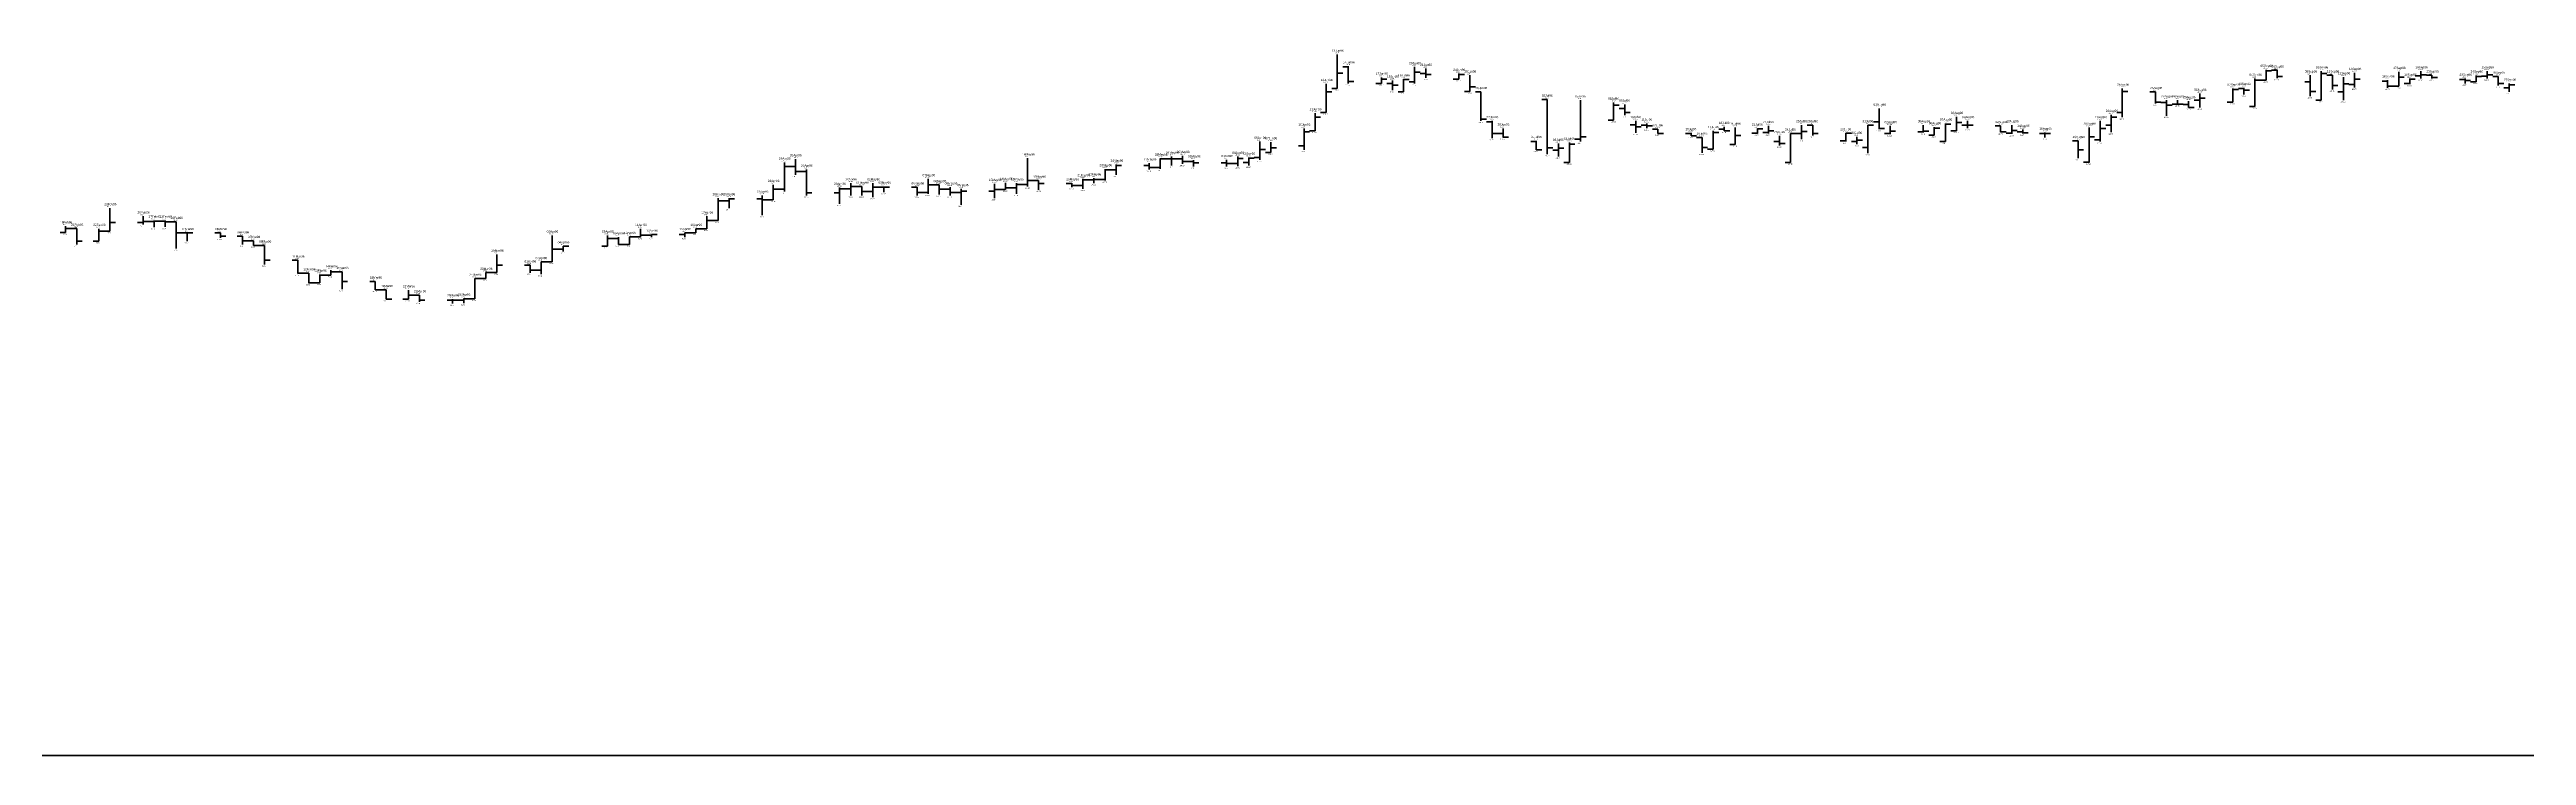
# Model space of a CAD drawing. Header units: inches. Extents: x 0 to 30000, y -20 to 2443.
# Drawn here: x 7939.5 to 8163.6, y 0 to 63.8 of the extents above; entities that cross this region are included whole.
import ezdxf

# ---------------------------------------------------------------- set-up
doc = ezdxf.new("R2010")
doc.units = ezdxf.units.IN
doc.header["$MEASUREMENT"] = 0
for name, color, linetype in [('axis', 7, 'Continuous'), ('DATE', 7, 'Continuous'), ('Graph', 7, 'Continuous'), ('Rate', 7, 'Continuous')]:
    doc.layers.add(name, color=color, linetype=linetype)
doc.styles.get("Standard").update_dxf_attribs({"font": 'arial.ttf'})

msp = doc.modelspace()

# ---------------------------------------------------------------- linework, layer by layer
at = {"layer": 'axis', "color": 7, "lineweight": 35}
msp.add_line((0, 0), (30000, 0), dxfattribs=at)
at = {"layer": 'Graph', "color": 3, "lineweight": 35}
for p, q in [((8056, 63.375), (8056, 60.3)), ((8055, 60.73), (8055, 58.125)), ((8056, 61.69), (8056.5, 61.69)), ((8060, 60.76), (8059.5, 60.76)), ((8060, 61.31), (8060, 60.76)), ((8060, 61.145), (8060.5, 61.145)), ((8062, 61.145), (8062, 60)), ((8062, 61.13), (8062.5, 61.13)), ((8063, 60.9), (8062.5, 60.9)), ((8063, 62.25), (8063, 60.75)), ((8063, 61.77), (8063.5, 61.77)), ((8067, 61.145), (8066.5, 61.145)), ((8067, 61.65), (8067, 61.145)), ((8067, 61.58), (8067.5, 61.58)), ((8068, 61.5), (8068, 60.04)), ((8139, 61.2), (8139, 58.67)), ((8139, 61.06), (8139.5, 61.06)), ((8140, 61.055), (8139.5, 61.055)), ((8140, 62.005), (8140, 61.045)), ((8140, 61.905), (8140.5, 61.905)), ((8145, 61.875), (8145, 59.25)), ((8145, 61.655), (8145.5, 61.655)), ((8147, 61.34), (8147, 59.26)), ((8147, 60.74), (8147.5, 60.74)), ((8148, 60.675), (8147.5, 60.675)), ((8148, 61.725), (8148, 60.385)), ((8148, 61.15), (8148.5, 61.15)), ((8152, 60.525), (8151.5, 60.525)), ((8152, 61.82), (8152, 60.525)), ((8152, 61.34), (8152.5, 61.34)), ((8153, 60.75), (8152.5, 60.75)), ((8153, 61.2), (8153, 60.695)), ((8153, 61.145), (8153.5, 61.145)), ((8154, 61.46), (8153.5, 61.46)), ((8154, 61.875), (8154, 61.205)), ((8154, 61.555), (8154.5, 61.555)), ((8159, 60.905), (8158.5, 60.905)), ((8159, 61.49), (8159, 60.905)), ((8159, 61.39), (8159.5, 61.39)), ((8160, 61.425), (8159.5, 61.425)), ((8160, 61.875), (8160, 61.22)), ((8160, 61.54), (8160.5, 61.54)), ((8162, 60.75), (8162, 60)), ((8162, 60.635), (8162.5, 60.635)), ((8055, 60.005), (8055.5, 60.005)), ((8056, 60.3), (8055.5, 60.3)), ((8062, 60), (8061.5, 60)), ((8068, 60.04), (8067.5, 60.04)), ((8068, 60.46), (8068.5, 60.46)), ((8078, 59.25), (8078, 55.5)), ((8081, 59.045), (8081, 57.455)), ((8081, 58.81), (8081.5, 58.81)), ((8127, 60.3), (8127, 57.7)), ((8127, 60.02), (8127.5, 60.02)), ((8132, 58.875), (8131.5, 58.875)), ((8132, 59.25), (8132, 58.875)), ((8132, 58.88), (8132.5, 58.88)), ((8134, 59.245), (8133.5, 59.245)), ((8134, 59.84), (8134, 58.575)), ((8134, 59.425), (8134.5, 59.425)), ((8137, 59.065), (8136.5, 59.065)), ((8137, 60.3), (8137, 59.065)), ((8137, 60.225), (8137.5, 60.225)), ((8139, 58.67), (8138.5, 58.67)), ((8145, 59.25), (8144.5, 59.25)), ((8147, 60), (8146.5, 60)), ((8162, 60.375), (8161.5, 60.375)), ((8053, 56.7), (8053, 54.755)), ((8053, 56.4), (8053.5, 56.4)), ((8054, 56.48), (8053.5, 56.48)), ((8054, 58.085), (8054, 56.48)), ((8054, 57.725), (8054.5, 57.725)), ((8055, 58.125), (8054.5, 58.125)), ((8081, 57.455), (8080.5, 57.455)), ((8090, 56.475), (8090, 54.83)), ((8090, 56.325), (8090.5, 56.325)), ((8092, 56.775), (8092, 55.24)), ((8092, 56.06), (8092.5, 56.06)), ((8094, 56.255), (8093.5, 56.255)), ((8094, 56.7), (8094, 56.25)), ((8094, 56.66), (8094.5, 56.66)), ((8095, 56.325), (8094.5, 56.325)), ((8095, 56.925), (8095, 56.25)), ((8095, 56.475), (8095.5, 56.475)), ((8097, 56.25), (8097, 53.625)), ((8097, 56.25), (8097.5, 56.25)), ((8098, 56.25), (8097.5, 56.25)), ((8098, 57), (8098, 55.725)), ((8098, 56.405), (8098.5, 56.405)), ((8102, 56.275), (8102, 55.5)), ((8102, 56.255), (8102.5, 56.255)), ((8104, 57), (8104, 54.455)), ((8104, 57), (8104.5, 57)), ((8106, 56.25), (8105.5, 56.25)), ((8106, 56.92), (8106, 56.19)), ((8106, 56.44), (8106.5, 56.44)), ((8109, 56.4), (8108.5, 56.4)), ((8109, 57), (8109, 56.325)), ((8109, 56.45), (8109.5, 56.45)), ((8110, 56.1), (8109.5, 56.1)), ((8110, 56.82), (8110, 56.1)), ((8110, 56.705), (8110.5, 56.705)), ((8111, 57.15), (8111, 55.5)), ((8111, 57.07), (8111.5, 57.07)), ((8112, 56.48), (8111.5, 56.48)), ((8112, 57.75), (8112, 56.48)), ((8112, 57.23), (8112.5, 57.23)), ((8113, 57), (8112.5, 57)), ((8113, 57.375), (8113, 56.72)), ((8113, 57.005), (8113.5, 57.005)), ((8117, 56.255), (8116.5, 56.255)), ((8117, 57), (8117, 56.195)), ((8117, 56.51), (8117.5, 56.51)), ((8124, 56.775), (8124, 53.625)), ((8125, 57.375), (8125, 55.505)), ((8125, 56.7), (8125.5, 56.7)), ((8126, 57), (8125.5, 57)), ((8126, 57.935), (8126, 56.345)), ((8126, 57.71), (8126.5, 57.71)), ((8127, 58.125), (8126.5, 58.125)), ((8028, 54), (8028, 51.455)), ((8040, 53.98), (8040, 53.05)), ((8040, 53.935), (8040.5, 53.935)), ((8041, 53.935), (8040.5, 53.935)), ((8041, 54.15), (8041, 53.35)), ((8041, 53.955), (8041.5, 53.955)), ((8047, 54.145), (8047, 53.27)), ((8047, 53.965), (8047.5, 53.965)), ((8048, 54.075), (8048, 53.33)), ((8048, 54), (8048.5, 54)), ((8049, 54.07), (8048.5, 54.07)), ((8049, 55.5), (8049, 53.855)), ((8049, 54.8), (8049.5, 54.8)), ((8050, 54.525), (8049.5, 54.525)), ((8050, 55.46), (8050, 54.525)), ((8050, 54.955), (8050.5, 54.955)), ((8053, 55.125), (8052.5, 55.125)), ((8076, 54.73), (8075.5, 54.73)), ((8076, 55.32), (8076, 54.17)), ((8076, 54.91), (8076.5, 54.91)), ((8077, 55.425), (8077, 53.625)), ((8077, 55.26), (8077.5, 55.26)), ((8078, 55.725), (8077.5, 55.725)), ((8078, 55.93), (8078.5, 55.93)), ((8090, 54.83), (8089.5, 54.83)), ((8092, 55.24), (8091.5, 55.24)), ((8102, 55.575), (8101.5, 55.575)), ((8103, 55.5), (8102.5, 55.5)), ((8103, 55.95), (8103, 55.275)), ((8103, 55.62), (8103.5, 55.62)), ((8104, 54.975), (8103.5, 54.975)), ((8111, 55.5), (8110.5, 55.5)), ((8124, 55.935), (8124.5, 55.935)), ((8125, 55.65), (8124.5, 55.65)), ((8005, 51.6), (8005, 50.245)), ((8006, 53.625), (8006, 51)), ((8006, 53.26), (8006.5, 53.26)), ((8012, 51.74), (8012, 50.63)), ((8014, 51.75), (8014, 50.475)), ((8019, 52.125), (8019, 50.775)), ((8019, 51.585), (8019.5, 51.585)), ((8025, 51.695), (8025, 50.4)), ((8026, 51.79), (8026, 51.16)), ((8027, 51.75), (8027, 50.78)), ((8027, 51.63), (8027.5, 51.63)), ((8028, 51.63), (8027.5, 51.63)), ((8028, 51.98), (8028.5, 51.98)), ((8033, 51.55), (8032.5, 51.55)), ((8033, 52.125), (8033, 51.225)), ((8033, 52.04), (8033.5, 52.04)), ((8034, 52.04), (8033.5, 52.04)), ((8034, 52.2), (8034, 51.755)), ((8034, 52.065), (8034.5, 52.065)), ((8035, 52.065), (8034.5, 52.065)), ((8035, 53.025), (8035, 51.975)), ((8035, 52.95), (8035.5, 52.95)), ((8036, 52.95), (8035.5, 52.95)), ((8036, 53.44), (8036, 52.5)), ((8036, 53.33), (8036.5, 53.33)), ((8040, 53.155), (8039.5, 53.155)), ((8047, 53.52), (8046.5, 53.52)), ((8048, 53.625), (8047.5, 53.625)), ((8077, 53.625), (8076.5, 53.625)), ((8097, 53.625), (8096.5, 53.625)), ((8124, 53.63), (8123.5, 53.63)), ((7945, 49.5), (7945, 47.405)), ((8000, 50.4), (8000, 48.37)), ((8000, 50.135), (8000.5, 50.135)), ((8001, 50.135), (8000.5, 50.135)), ((8001, 50.395), (8001, 49.5)), ((8001, 50.325), (8001.5, 50.325)), ((8005, 50.245), (8004.5, 50.245)), ((8005, 51.19), (8005.5, 51.19)), ((8006, 51.19), (8005.5, 51.19)), ((8011, 50.86), (8010.5, 50.86)), ((8011, 51.34), (8011, 49.875)), ((8011, 51.23), (8011.5, 51.23)), ((8012, 51.23), (8011.5, 51.23)), ((8012, 51.44), (8012.5, 51.44)), ((8014, 51), (8013.5, 51)), ((8014, 51.375), (8014.5, 51.375)), ((8015, 51.375), (8014.5, 51.375)), ((8015, 51.45), (8015, 50.925)), ((8015, 51.375), (8015.5, 51.375)), ((8019, 50.9), (8018.5, 50.9)), ((8022, 50.905), (8021.5, 50.905)), ((8022, 51.225), (8022, 49.8)), ((8022, 51.01), (8022.5, 51.01)), ((8025, 51.01), (8024.5, 51.01)), ((8025, 51.16), (8025.5, 51.16)), ((8026, 51.16), (8025.5, 51.16)), ((8026, 51.335), (8026.5, 51.335)), ((8027, 51.335), (8026.5, 51.335)), ((7941, 47.29), (7940.5, 47.29)), ((7941, 47.85), (7941, 47.29)), ((7941, 47.635), (7941.5, 47.635)), ((7944, 47.625), (7944, 46.515)), ((7944, 47.405), (7944.5, 47.405)), ((7945, 47.405), (7944.5, 47.405)), ((7945, 48.18), (7945.5, 48.18)), ((7948, 48.18), (7947.5, 48.18)), ((7948, 48.75), (7948, 48)), ((7948, 48.29), (7948.5, 48.29)), ((7949, 48.29), (7948.5, 48.29)), ((7949, 48.375), (7949, 47.775)), ((7949, 48.3), (7949.5, 48.3)), ((7952, 47.25), (7951.5, 47.25)), ((7952, 47.25), (7952, 46.51)), ((7952, 47.25), (7952.5, 47.25)), ((7993, 47.625), (7993, 46.875)), ((7994, 47.1), (7994, 46.855)), ((7994, 47.1), (7994.5, 47.1)), ((7997, 47.1), (7996.5, 47.1)), ((7997, 47.25), (7997, 46.875)), ((7997, 47.25), (7997.5, 47.25)), ((7998, 47.25), (7997.5, 47.25)), ((7998, 47.625), (7998, 47.25)), ((7998, 47.625), (7998.5, 47.625)), ((7999, 47.625), (7998.5, 47.625)), ((7999, 48.75), (7999, 47.625)), ((7999, 48.37), (7999.5, 48.37)), ((8000, 48.37), (7999.5, 48.37)), ((7944, 46.515), (7943.5, 46.515)), ((7980, 45.3), (7980, 43.655)), ((7985, 47.025), (7985, 44.625)), ((7985, 45.78), (7985.5, 45.78)), ((7986, 45.78), (7985.5, 45.78)), ((7986, 46.05), (7986, 45.56)), ((7986, 46.05), (7986.5, 46.05)), ((7990, 46.05), (7989.5, 46.05)), ((7990, 47.025), (7990, 46.05)), ((7990, 46.73), (7990.5, 46.73)), ((7992, 46.2), (7991.5, 46.2)), ((7992, 46.895), (7992, 46.2)), ((7992, 46.89), (7992.5, 46.89)), ((7993, 46.89), (7992.5, 46.89)), ((7993, 47.03), (7993.5, 47.03)), ((7994, 47.03), (7993.5, 47.03)), ((7964, 42.73), (7963.5, 42.73)), ((7964, 43.495), (7964, 42.73)), ((7964, 43.42), (7964.5, 43.42)), ((7965, 43.42), (7964.5, 43.42)), ((7965, 43.875), (7965, 43.42)), ((7965, 43.73), (7965.5, 43.73)), ((7978, 43.125), (7978, 41.29)), ((7978, 43.125), (7978.5, 43.125)), ((7979, 43.125), (7978.5, 43.125)), ((7979, 43.655), (7979, 43.125)), ((7979, 43.655), (7979.5, 43.655)), ((7980, 43.655), (7979.5, 43.655)), ((7980, 44.32), (7980.5, 44.32)), ((7984, 43.875), (7983.5, 43.875)), ((7984, 44.625), (7984, 43.505)), ((7984, 44.625), (7984.5, 44.625)), ((7985, 44.625), (7984.5, 44.625)), ((7972, 41.255), (7971.5, 41.255)), ((7972, 42.075), (7972, 41.255)), ((7972, 41.625), (7972.5, 41.625)), ((7976, 41.175), (7975.5, 41.175)), ((7976, 41.25), (7976, 40.875)), ((7976, 41.175), (7976.5, 41.175)), ((7977, 41.175), (7976.5, 41.175)), ((7977, 41.325), (7977, 40.91)), ((7977, 41.29), (7977.5, 41.29)), ((7978, 41.29), (7977.5, 41.29))]:
    msp.add_line(p, q, dxfattribs=at)
at = {"layer": 'Graph', "color": 1, "lineweight": 35}
for p, q in [((8057, 62.25), (8056.5, 62.25)), ((8057, 62.325), (8057, 60.75)), ((8057, 60.94), (8057.5, 60.94)), ((8061, 60.75), (8060.5, 60.75)), ((8061, 61.04), (8061, 60.15)), ((8061, 60.615), (8061.5, 60.615)), ((8064, 61.65), (8063.5, 61.65)), ((8064, 62.1), (8064, 61.275)), ((8064, 61.575), (8064.5, 61.575)), ((8141, 61.95), (8140.5, 61.95)), ((8141, 61.95), (8141, 61.24)), ((8141, 61.39), (8141.5, 61.39)), ((8144, 60.905), (8143.5, 60.905)), ((8144, 61.5), (8144, 59.625)), ((8146, 61.5), (8145.5, 61.5)), ((8146, 61.5), (8146, 60.23)), ((8146, 60.58), (8146.5, 60.58)), ((8151, 60.98), (8150.5, 60.98)), ((8151, 61.05), (8151, 60.38)), ((8151, 60.53), (8151.5, 60.53)), ((8155, 61.5), (8154.5, 61.5)), ((8155, 61.5), (8155, 61.22)), ((8155, 61.31), (8155.5, 61.31)), ((8158, 61.12), (8157.5, 61.12)), ((8158, 61.2), (8158, 60.77)), ((8158, 61.025), (8158.5, 61.025)), ((8161, 61.39), (8160.5, 61.39)), ((8161, 61.39), (8161, 60.58)), ((8161, 60.76), (8161.5, 60.76)), ((8069, 60), (8068.5, 60)), ((8069, 60), (8069, 57.375)), ((8075, 59.32), (8074.5, 59.32)), ((8075, 59.32), (8075, 54.375)), ((8082, 58.5), (8081.5, 58.5)), ((8082, 58.87), (8082, 57.9)), ((8105, 58.5), (8105, 56.625)), ((8130, 60), (8129.5, 60)), ((8130, 60), (8130, 58.955)), ((8130, 59.075), (8130.5, 59.075)), ((8131, 59.045), (8130.5, 59.045)), ((8131, 59.25), (8131, 57.845)), ((8131, 58.8), (8131.5, 58.8)), ((8133, 58.87), (8132.5, 58.87)), ((8133, 59.175), (8133, 58.585)), ((8133, 58.595), (8133.5, 58.595)), ((8138, 60.32), (8137.5, 60.32)), ((8138, 60.37), (8138, 59.755)), ((8138, 60.17), (8138.5, 60.17)), ((8144, 60.04), (8144.5, 60.04)), ((8069, 57.53), (8069.5, 57.53)), ((8070, 57.3), (8069.5, 57.3)), ((8070, 57.375), (8070, 55.805)), ((8070, 56.25), (8070.5, 56.25)), ((8071, 56.25), (8070.5, 56.25)), ((8071, 56.7), (8071, 55.875)), ((8082, 58.13), (8082.5, 58.13)), ((8083, 57.015), (8082.5, 57.015)), ((8083, 57.375), (8083, 56.29)), ((8083, 56.85), (8083.5, 56.85)), ((8084, 57.005), (8083.5, 57.005)), ((8084, 57.155), (8084, 56.705)), ((8084, 56.92), (8084.5, 56.92)), ((8085, 56.625), (8084.5, 56.625)), ((8085, 56.625), (8085, 56.25)), ((8085, 56.25), (8085.5, 56.25)), ((8088, 56.245), (8087.5, 56.245)), ((8088, 56.285), (8088, 56.025)), ((8088, 56.025), (8088.5, 56.025)), ((8091, 56.63), (8090.5, 56.63)), ((8091, 56.85), (8091, 56.48)), ((8091, 56.48), (8091.5, 56.48)), ((8096, 56.025), (8096, 55.165)), ((8099, 57), (8098.5, 57)), ((8099, 57), (8099, 56.05)), ((8099, 56.25), (8099.5, 56.25)), ((8105, 57.295), (8104.5, 57.295)), ((8105, 56.7), (8105.5, 56.7)), ((8116, 56.93), (8115.5, 56.93)), ((8116, 56.93), (8116, 56.345)), ((8116, 56.4), (8116.5, 56.4)), ((8118, 56.39), (8117.5, 56.39)), ((8118, 56.585), (8118, 56.25)), ((8118, 56.305), (8118.5, 56.305)), ((8120, 56.25), (8119.5, 56.25)), ((8120, 56.33), (8120, 55.88)), ((8120, 56.23), (8120.5, 56.23)), ((8007, 53.925), (8007, 52.5)), ((8042, 53.955), (8041.5, 53.955)), ((8042, 54.225), (8042, 53.48)), ((8043, 53.83), (8043, 53.25)), ((8046, 53.85), (8046, 53.25)), ((8071, 55.9), (8071.5, 55.9)), ((8074, 55.5), (8073.5, 55.5)), ((8074, 55.575), (8074, 54.75)), ((8074, 54.75), (8074.5, 54.75)), ((8075, 54.93), (8075.5, 54.93)), ((8089, 55.875), (8088.5, 55.875)), ((8089, 55.875), (8089, 54.49)), ((8089, 54.965), (8089.5, 54.965)), ((8096, 55.5), (8095.5, 55.5)), ((8096, 55.33), (8096.5, 55.33)), ((8123, 55.575), (8122.5, 55.575)), ((8123, 55.575), (8123, 54)), ((8123, 54.75), (8123.5, 54.75)), ((8007, 53.26), (8006.5, 53.26)), ((8007, 52.8), (8007.5, 52.8)), ((8008, 52.8), (8007.5, 52.8)), ((8008, 52.985), (8008, 50.625)), ((8020, 51.585), (8019.5, 51.585)), ((8020, 51.585), (8020, 50.725)), ((8029, 51.98), (8028.5, 51.98)), ((8029, 51.98), (8029, 51.155)), ((8029, 51.705), (8029.5, 51.705)), ((8032, 51.705), (8031.5, 51.705)), ((8032, 51.75), (8032, 51.38)), ((8032, 51.55), (8032.5, 51.55)), ((8039, 53.33), (8038.5, 53.33)), ((8039, 53.55), (8039, 52.975)), ((8039, 53.155), (8039.5, 53.155)), ((8042, 53.715), (8042.5, 53.715)), ((8043, 53.715), (8042.5, 53.715)), ((8043, 53.57), (8043.5, 53.57)), ((8046, 53.57), (8045.5, 53.57)), ((8046, 53.52), (8046.5, 53.52)), ((8004, 50.325), (8003.5, 50.325)), ((8004, 50.625), (8004, 48.845)), ((8004, 50.245), (8004.5, 50.245)), ((8008, 50.86), (8008.5, 50.86)), ((8013, 51.44), (8012.5, 51.44)), ((8013, 51.44), (8013, 50.645)), ((8013, 51), (8013.5, 51)), ((8018, 51.375), (8017.5, 51.375)), ((8018, 51.375), (8018, 50.625)), ((8018, 50.9), (8018.5, 50.9)), ((8020, 51.2), (8020.5, 51.2)), ((8021, 51.2), (8020.5, 51.2)), ((8021, 51.375), (8021, 50.63)), ((8021, 50.905), (8021.5, 50.905)), ((7942, 47.635), (7941.5, 47.635)), ((7942, 47.635), (7942, 46.2)), ((7950, 48.3), (7949.5, 48.3)), ((7950, 48.375), (7950, 47.785)), ((7950, 48.26), (7950.5, 48.26)), ((7951, 48.26), (7950.5, 48.26)), ((7951, 48.26), (7951, 45.83)), ((7951, 47.25), (7951.5, 47.25)), ((7955, 47.25), (7954.5, 47.25)), ((7955, 47.25), (7955, 46.805)), ((7942, 46.515), (7942.5, 46.515)), ((7955, 46.95), (7955.5, 46.95)), ((7957, 46.95), (7956.5, 46.95)), ((7957, 46.95), (7957, 46.205)), ((7957, 46.535), (7957.5, 46.535)), ((7958, 46.535), (7957.5, 46.535)), ((7958, 46.535), (7958, 46.125)), ((7958, 46.125), (7958.5, 46.125)), ((7959, 46.125), (7958.5, 46.125)), ((7959, 46.125), (7959, 44.405)), ((7991, 46.73), (7990.5, 46.73)), ((7991, 46.86), (7991, 46.2)), ((7991, 46.2), (7991.5, 46.2)), ((7959, 44.775), (7959.5, 44.775)), ((7962, 44.775), (7961.5, 44.775)), ((7962, 44.775), (7962, 43.575)), ((7962, 43.61), (7962.5, 43.61)), ((7963, 43.61), (7962.5, 43.61)), ((7963, 43.61), (7963, 42.715)), ((7963, 42.73), (7963.5, 42.73)), ((7966, 43.73), (7965.5, 43.73)), ((7966, 43.73), (7966, 42.155)), ((7966, 42.86), (7966.5, 42.86)), ((7969, 42.86), (7968.5, 42.86)), ((7969, 42.86), (7969, 42.095)), ((7983, 44.32), (7982.5, 44.32)), ((7983, 44.32), (7983, 43.65)), ((7983, 43.875), (7983.5, 43.875)), ((7969, 42.095), (7969.5, 42.095)), ((7970, 42.095), (7969.5, 42.095)), ((7970, 42.095), (7970, 41.255)), ((7970, 41.255), (7970.5, 41.255)), ((7973, 41.625), (7972.5, 41.625)), ((7973, 41.63), (7973, 41.025)), ((7973, 41.175), (7973.5, 41.175))]:
    msp.add_line(p, q, dxfattribs=at)

# ---------------------------------------------------------------- texts
at = {"layer": 'DATE'}
for s, p in [('13Jun96', (8055.5, 63.625)), ('14Jun96', (8056.5, 62.575)), ('12Jun96', (8054.5, 60.98)), ('17Jun96', (8059.5, 61.56)), ('18Jun96', (8060.5, 61.29)), ('19Jun96', (8061.5, 61.395)), ('20Jun96', (8062.5, 62.5)), ('21Jun96', (8063.5, 62.35)), ('24Jun96', (8066.5, 61.9)), ('25Jun96', (8067.5, 61.75)), ('23Aug96', (8126.5, 60.55)), ('02Sep96', (8136.5, 60.55)), ('03Sep96', (8137.5, 60.62)), ('04Sep96', (8138.5, 61.45)), ('05Sep96', (8139.5, 62.255)), ('06Sep96', (8140.5, 62.2)), ('09Sep96', (8143.5, 61.75)), ('10Sep96', (8144.5, 62.125)), ('11Sep96', (8145.5, 61.75)), ('12Sep96', (8146.5, 61.59)), ('13Sep96', (8147.5, 61.975)), ('16Sep96', (8150.5, 61.3)), ('17Sep96', (8151.5, 62.07)), ('18Sep96', (8152.5, 61.45)), ('19Sep96', (8153.5, 62.125)), ('20Sep96', (8154.5, 61.75)), ('23Sep96', (8157.5, 61.45)), ('24Sep96', (8158.5, 61.74)), ('25Sep96', (8159.5, 62.125)), ('26Sep96', (8160.5, 61.64)), ('27Sep96', (8161.5, 61)), ('11Jun96', (8053.5, 58.335)), ('26Jun96', (8068.5, 60.25)), ('02Jul96', (8074.5, 59.57)), ('05Jul96', (8077.5, 59.5)), ('08Jul96', (8080.5, 59.295)), ('09Jul96', (8081.5, 59.12)), ('01Aug96', (8104.5, 58.75)), ('22Aug96', (8125.5, 58.185)), ('26Aug96', (8129.5, 60.25)), ('27Aug96', (8130.5, 59.5)), ('28Aug96', (8131.5, 59.5)), ('29Aug96', (8132.5, 59.425)), ('30Aug96', (8133.5, 60.09)), ('10Jun96', (8052.5, 56.95)), ('27Jun96', (8069.5, 57.625)), ('28Jun96', (8070.5, 56.95)), ('01Jul96', (8073.5, 55.825)), ('10Jul96', (8082.5, 57.625)), ('11Jul96', (8083.5, 57.405)), ('12Jul96', (8084.5, 56.875)), ('15Jul96', (8087.5, 56.535)), ('16Jul96', (8088.5, 56.125)), ('17Jul96', (8089.5, 56.725)), ('18Jul96', (8090.5, 57.1)), ('19Jul96', (8091.5, 57.025)), ('21Jul96', (8093.5, 56.95)), ('22Jul96', (8094.5, 57.175)), ('23Jul96', (8095.5, 56.275)), ('24Jul96', (8096.5, 56.5)), ('25Jul96', (8097.5, 57.25)), ('26Jul96', (8098.5, 57.25)), ('29Jul96', (8101.5, 56.525)), ('30Jul96', (8102.5, 56.2)), ('31Jul96', (8103.5, 57.25)), ('02Aug96', (8105.5, 57.17)), ('05Aug96', (8108.5, 57.25)), ('06Aug96', (8109.5, 57.07)), ('07Aug96', (8110.5, 57.4)), ('08Aug96', (8111.5, 58)), ('09Aug96', (8112.5, 57.625)), ('12Aug96', (8115.5, 57.18)), ('13Aug96', (8116.5, 57.25)), ('14Aug96', (8117.5, 56.835)), ('16Aug96', (8119.5, 56.58)), ('19Aug96', (8122.5, 55.825)), ('20Aug96', (8123.5, 57.025)), ('21Aug96', (8124.5, 57.625)), ('24Apr96', (8005.5, 53.875)), ('25Apr96', (8006.5, 54.175)), ('16May96', (8027.5, 54.25)), ('24May96', (8035.5, 53.69)), ('27May96', (8038.5, 53.8)), ('28May96', (8039.5, 54.23)), ('29May96', (8040.5, 54.4)), ('30May96', (8041.5, 54.475)), ('31May96', (8042.5, 54.08)), ('03Jun96', (8045.5, 54.1)), ('04Jun96', (8046.5, 54.395)), ('05Jun96', (8047.5, 54.325)), ('06Jun96', (8048.5, 55.75)), ('07Jun96', (8049.5, 55.71)), ('03Jul96', (8075.5, 55.57)), ('04Jul96', (8076.5, 55.675)), ('23Apr96', (8004.5, 51.85)), ('26Apr96', (8007.5, 53.235)), ('29Apr96', (8010.5, 51.59)), ('30Apr96', (8011.5, 51.99)), ('01May96', (8012.5, 51.69)), ('02May96', (8013.5, 52)), ('03May96', (8014.5, 51.7)), ('06May96', (8017.5, 51.625)), ('07May96', (8018.5, 52.375)), ('08May96', (8019.5, 51.835)), ('09May96', (8020.5, 51.625)), ('10May96', (8021.5, 51.475)), ('13May96', (8024.5, 51.945)), ('14May96', (8025.5, 52.04)), ('15May96', (8026.5, 52)), ('17May96', (8028.5, 52.23)), ('20May96', (8031.5, 52)), ('21May96', (8032.5, 52.375)), ('22May96', (8033.5, 52.45)), ('23May96', (8034.5, 53.275)), ('23Feb96', (7944.5, 49.75)), ('18Apr96', (7999.5, 50.65)), ('19Apr96', (8000.5, 50.645)), ('22Apr96', (8003.5, 50.875)), ('19Feb96', (7940.5, 48.1)), ('20Feb96', (7941.5, 47.885)), ('22Feb96', (7943.5, 47.875)), ('26Feb96', (7947.5, 49)), ('27Feb96', (7948.5, 48.625)), ('28Feb96', (7949.5, 48.625)), ('29Feb96', (7950.5, 48.51)), ('01Mar96', (7951.5, 47.5)), ('04Mar96', (7954.5, 47.5)), ('06Mar96', (7956.5, 47.2)), ('03Apr96', (7984.5, 47.275)), ('08Apr96', (7989.5, 47.275)), ('09Apr96', (7990.5, 47.11)), ('10Apr96', (7991.5, 47.145)), ('11Apr96', (7992.5, 47.875)), ('12Apr96', (7993.5, 47.35)), ('15Apr96', (7996.5, 47.5)), ('16Apr96', (7997.5, 47.875)), ('17Apr96', (7998.5, 49)), ('07Mar96', (7957.5, 46.785)), ('08Mar96', (7958.5, 46.375)), ('11Mar96', (7961.5, 45.025)), ('29Mar96', (7979.5, 45.55)), ('02Apr96', (7983.5, 44.875)), ('04Apr96', (7985.5, 46.3)), ('12Mar96', (7962.5, 43.86)), ('13Mar96', (7963.5, 43.745)), ('14Mar96', (7964.5, 44.125)), ('15Mar96', (7965.5, 43.98)), ('18Mar96', (7968.5, 43.11)), ('27Mar96', (7977.5, 43.375)), ('28Mar96', (7978.5, 43.905)), ('01Apr96', (7982.5, 44.57)), ('19Mar96', (7969.5, 42.345)), ('21Mar96', (7971.5, 42.325)), ('22Mar96', (7972.5, 41.88)), ('25Mar96', (7975.5, 41.5)), ('26Mar96', (7976.5, 41.575))]:
    msp.add_text(s, height=0.2, dxfattribs=at).set_placement(p)
at = {"layer": 'Rate'}
for s, p in [('126.75', (8055.75, 63.475)), ('121.46', (8054.75, 60.83)), ('124.65', (8056.75, 62.425)), ('121.5', (8056.75, 60.55)), ('122.62', (8059.75, 61.41)), ('121.52', (8059.75, 60.56)), ('122.08', (8060.75, 61.14)), ('122.29', (8061.75, 61.245)), ('124.5', (8062.75, 62.35)), ('121.5', (8062.75, 60.55)), ('124.2', (8063.75, 62.2)), ('122.55', (8063.75, 61.075)), ('123.3', (8066.75, 61.75)), ('122.29', (8066.75, 60.945)), ('123', (8067.75, 61.6)), ('120.6', (8126.75, 60.4)), ('120.6', (8136.75, 60.4)), ('120.74', (8137.75, 60.47)), ('122.4', (8138.75, 61.3)), ('124.01', (8139.75, 62.105)), ('122.09', (8139.75, 60.845)), ('123.9', (8140.75, 62.05)), ('122.48', (8140.75, 61.04)), ('123', (8143.75, 61.6)), ('123.75', (8144.75, 61.975)), ('123', (8145.75, 61.6)), ('122.68', (8146.75, 61.44)), ('123.45', (8147.75, 61.825)), ('122.1', (8150.75, 61.15)), ('123.64', (8151.75, 61.92)), ('122.4', (8152.75, 61.3)), ('121.39', (8152.75, 60.495)), ('123.75', (8153.75, 61.975)), ('122.41', (8153.75, 61.005)), ('123', (8154.75, 61.6)), ('122.44', (8154.75, 61.02)), ('122.4', (8157.75, 61.3)), ('121.54', (8157.75, 60.57)), ('122.98', (8158.75, 61.59)), ('121.81', (8158.75, 60.705)), ('123.75', (8159.75, 61.975)), ('122.44', (8159.75, 61.02)), ('122.78', (8160.75, 61.49)), ('121.5', (8161.75, 60.85)), ('116.17', (8053.75, 58.185)), ('120.6', (8055.75, 60.1)), ('120.3', (8060.75, 59.95)), ('120', (8061.75, 59.8)), ('120.08', (8067.75, 59.84)), ('120', (8068.75, 60.1)), ('118.64', (8074.75, 59.42)), ('118.5', (8077.75, 59.35)), ('118.09', (8080.75, 59.145)), ('117.74', (8081.75, 58.97)), ('117', (8104.75, 58.6)), ('120', (8129.75, 60.1)), ('117.91', (8129.75, 58.755)), ('118.5', (8130.75, 59.35)), ('118.5', (8131.75, 59.35)), ('117.75', (8131.75, 58.675)), ('118.35', (8132.75, 59.275)), ('117.17', (8132.75, 58.385)), ('119.68', (8133.75, 59.94)), ('117.15', (8133.75, 58.375)), ('118.13', (8136.75, 58.865)), ('119.51', (8137.75, 59.555)), ('117.34', (8138.75, 58.47)), ('119.25', (8143.75, 59.425)), ('118.5', (8144.75, 59.05)), ('120.46', (8145.75, 60.03)), ('118.52', (8146.75, 59.06)), ('120.77', (8147.75, 60.185)), ('120.76', (8150.75, 60.18)), ('121.05', (8151.75, 60.325)), ('121.16', (8160.75, 60.38)), ('120', (8161.75, 59.8)), ('113.4', (8052.75, 56.8)), ('112.96', (8053.75, 56.28)), ('116.25', (8054.75, 57.925)), ('114.75', (8068.75, 57.175)), ('114.75', (8069.75, 57.475)), ('113.4', (8070.75, 56.8)), ('114.91', (8080.75, 57.255)), ('115.8', (8081.75, 57.7)), ('114.75', (8082.75, 57.475)), ('112.58', (8082.75, 56.09)), ('114.31', (8083.75, 57.255)), ('113.41', (8083.75, 56.505)), ('113.25', (8084.75, 56.725)), ('112.5', (8084.75, 56.05)), ('112.57', (8087.75, 56.385)), ('111.75', (8088.75, 55.975)), ('112.95', (8089.75, 56.575)), ('113.7', (8090.75, 56.95)), ('112.96', (8090.75, 56.28)), ('113.55', (8091.75, 56.875)), ('113.4', (8093.75, 56.8)), ('112.5', (8093.75, 56.05)), ('113.85', (8094.75, 57.025)), ('112.5', (8094.75, 56.05)), ('112.05', (8095.75, 56.125)), ('112.5', (8096.75, 56.35)), ('114', (8097.75, 57.1)), ('114', (8098.75, 57.1)), ('112.55', (8101.75, 56.375)), ('111.9', (8102.75, 56.05)), ('114', (8103.75, 57.1)), ('113.25', (8104.75, 56.425)), ('113.84', (8105.75, 57.02)), ('112.38', (8105.75, 55.99)), ('114', (8108.75, 57.1)), ('112.65', (8108.75, 56.125)), ('113.64', (8109.75, 56.92)), ('114.3', (8110.75, 57.25)), ('115.5', (8111.75, 57.85)), ('112.96', (8111.75, 56.28)), ('114.75', (8112.75, 57.475)), ('113.44', (8112.75, 56.52)), ('113.86', (8115.75, 57.03)), ('112.69', (8115.75, 56.145)), ('114', (8116.75, 57.1)), ('112.39', (8116.75, 55.995)), ('113.17', (8117.75, 56.685)), ('112.5', (8117.75, 56.05)), ('112.66', (8119.75, 56.43)), ('113.55', (8123.75, 56.875)), ('114.75', (8124.75, 57.475)), ('115.87', (8125.75, 58.035)), ('112.69', (8125.75, 56.145)), ('115.4', (8126.75, 57.5)), ('115.69', (8130.75, 57.645)), ('107.25', (8005.75, 53.725)), ('107.85', (8006.75, 54.025)), ('108', (8027.75, 54.1)), ('107.96', (8039.75, 54.08)), ('108.3', (8040.75, 54.25)), ('108.45', (8041.75, 54.325)), ('107.66', (8042.75, 53.93)), ('107.7', (8045.75, 53.95)), ('108.29', (8046.75, 54.245)), ('108.15', (8047.75, 54.175)), ('111', (8048.75, 55.6)), ('110.92', (8049.75, 55.56)), ('109.05', (8049.75, 54.325)), ('109.51', (8052.75, 54.555)), ('111.61', (8069.75, 55.605)), ('111.75', (8070.75, 55.675)), ('111.15', (8073.75, 55.675)), ('109.5', (8073.75, 54.55)), ('108.75', (8074.75, 54.175)), ('110.64', (8075.75, 55.42)), ('108.34', (8075.75, 53.97)), ('110.85', (8076.75, 55.525)), ('111', (8077.75, 55.3)), ('112.05', (8087.75, 55.825)), ('108.98', (8088.75, 54.29)), ('109.66', (8089.75, 54.63)), ('110.48', (8091.75, 55.04)), ('110.33', (8095.75, 54.965)), ('111.45', (8097.75, 55.525)), ('112.1', (8098.75, 55.85)), ('111', (8101.75, 55.3)), ('110.55', (8102.75, 55.075)), ('108.91', (8103.75, 54.255)), ('112.2', (8109.75, 55.9)), ('111', (8110.75, 55.3)), ('111.76', (8119.75, 55.68)), ('111.15', (8122.75, 55.675)), ('108', (8122.75, 53.8)), ('111.01', (8124.75, 55.305)), ('103.2', (8004.75, 51.7)), ('105', (8006.75, 52.3)), ('105.97', (8007.75, 53.085)), ('102.68', (8010.75, 51.44)), ('103.48', (8011.75, 51.84)), ('102.88', (8012.75, 51.54)), ('103.5', (8013.75, 51.85)), ('102.9', (8014.75, 51.55)), ('102.75', (8017.75, 51.475)), ('104.25', (8018.75, 52.225)), ('103.17', (8019.75, 51.685)), ('102.75', (8020.75, 51.475)), ('103.39', (8024.75, 51.795)), ('103.58', (8025.75, 51.89)), ('103.5', (8026.75, 51.85)), ('103.96', (8028.75, 52.08)), ('103.5', (8031.75, 51.85)), ('104.25', (8032.75, 52.225)), ('104.4', (8033.75, 52.3)), ('103.51', (8033.75, 51.555)), ('106.05', (8034.75, 53.125)), ('103.95', (8034.75, 51.775)), ('106.88', (8035.75, 53.54)), ('105', (8035.75, 52.3)), ('107.1', (8038.75, 53.65)), ('105.95', (8038.75, 52.775)), ('106.1', (8039.75, 52.85)), ('106.7', (8040.75, 53.15)), ('106.96', (8041.75, 53.28)), ('106.5', (8042.75, 53.05)), ('106.5', (8045.75, 53.05)), ('106.54', (8046.75, 53.07)), ('106.66', (8047.75, 53.13)), ('107.71', (8048.75, 53.655)), ('107.25', (8076.75, 53.425)), ('107.25', (8096.75, 53.425)), ('107.25', (8123.75, 53.425)), ('99', (7944.75, 49.6)), ('100.8', (7999.75, 50.5)), ('99', (8000.75, 49.3)), ('100.79', (8000.75, 50.495)), ('101.25', (8003.75, 50.725)), ('100.49', (8004.75, 50.045)), ('102', (8005.75, 50.8)), ('101.25', (8007.75, 50.425)), ('99.75', (8010.75, 49.675)), ('101.26', (8011.75, 50.43)), ('101.29', (8012.75, 50.445)), ('100.95', (8013.75, 50.275)), ('101.85', (8014.75, 50.725)), ('101.25', (8017.75, 50.425)), ('101.55', (8018.75, 50.575)), ('101.45', (8019.75, 50.525)), ('101.26', (8020.75, 50.43)), ('99.6', (8021.75, 49.6)), ('102.45', (8021.75, 51.325)), ('100.8', (8024.75, 50.2)), ('102.32', (8025.75, 50.96)), ('101.56', (8026.75, 50.58)), ('102.91', (8027.75, 51.255)), ('102.31', (8028.75, 50.955)), ('102.76', (8031.75, 51.18)), ('102.45', (8032.75, 51.025)), ('95.7', (7940.75, 47.95)), ('94.58', (7940.75, 47.09)), ('95.27', (7941.75, 47.735)), ('95.25', (7943.75, 47.725)), ('94.81', (7944.75, 47.205)), ('97.5', (7947.75, 48.85)), ('96', (7947.75, 47.8)), ('96.75', (7948.75, 48.475)), ('95.55', (7948.75, 47.575)), ('96.75', (7949.75, 48.475)), ('95.57', (7949.75, 47.585)), ('96.52', (7950.75, 48.36)), ('94.5', (7951.75, 47.35)), ('94.5', (7954.75, 47.35)), ('93.9', (7956.75, 47.05)), ('94.05', (7984.75, 47.125)), ('94.05', (7989.75, 47.125)), ('93.72', (7990.75, 46.96)), ('93.79', (7991.75, 46.995)), ('95.25', (7992.75, 47.725)), ('94.2', (7993.75, 47.2)), ('94.5', (7996.75, 47.35)), ('95.25', (7997.75, 47.725)), ('94.5', (7997.75, 47.05)), ('97.5', (7998.75, 48.85)), ('95.25', (7998.75, 47.425)), ('96.74', (7999.75, 48.17)), ('97.69', (8003.75, 48.645)), ('92.4', (7941.75, 46)), ('93.03', (7943.75, 46.315)), ('91.66', (7950.75, 45.63)), ('93.02', (7951.75, 46.31)), ('93.61', (7954.75, 46.605)), ('92.41', (7956.75, 46.005)), ('93.07', (7957.75, 46.635)), ('92.25', (7957.75, 45.925)), ('92.25', (7958.75, 46.225)), ('89.55', (7961.75, 44.875)), ('90.6', (7979.75, 45.4)), ('89.25', (7983.75, 44.725)), ('92.1', (7985.75, 46.15)), ('91.12', (7985.75, 45.36)), ('92.1', (7989.75, 45.85)), ('92.4', (7990.75, 46)), ('92.4', (7991.75, 46)), ('93.75', (7992.75, 46.675)), ('93.71', (7993.75, 46.655)), ('93.75', (7996.75, 46.675)), ('88.81', (7958.75, 44.205)), ('87.15', (7961.75, 43.375)), ('87.22', (7962.75, 43.71)), ('85.43', (7962.75, 42.515)), ('86.99', (7963.75, 43.595)), ('85.46', (7963.75, 42.53)), ('87.75', (7964.75, 43.975)), ('86.84', (7964.75, 43.22)), ('87.46', (7965.75, 43.83)), ('85.72', (7968.75, 42.96)), ('86.25', (7977.75, 43.225)), ('87.31', (7978.75, 43.755)), ('86.25', (7978.75, 42.925)), ('87.31', (7979.75, 43.455)), ('88.64', (7982.75, 44.42)), ('87.3', (7982.75, 43.45)), ('87.01', (7983.75, 43.305)), ('89.25', (7984.75, 44.425)), ('84.31', (7965.75, 41.955)), ('84.19', (7968.75, 41.895)), ('84.19', (7969.75, 42.195)), ('82.51', (7969.75, 41.055)), ('84.15', (7971.75, 42.175)), ('82.51', (7971.75, 41.055)), ('83.26', (7972.75, 41.73)), ('82.05', (7972.75, 40.825)), ('82.5', (7975.75, 41.35)), ('81.75', (7975.75, 40.675)), ('82.65', (7976.75, 41.425)), ('81.82', (7976.75, 40.71)), ('82.58', (7977.75, 41.09))]:
    msp.add_text(s, height=0.1, dxfattribs=at).set_placement(p)

doc.saveas('drawing.dxf')
